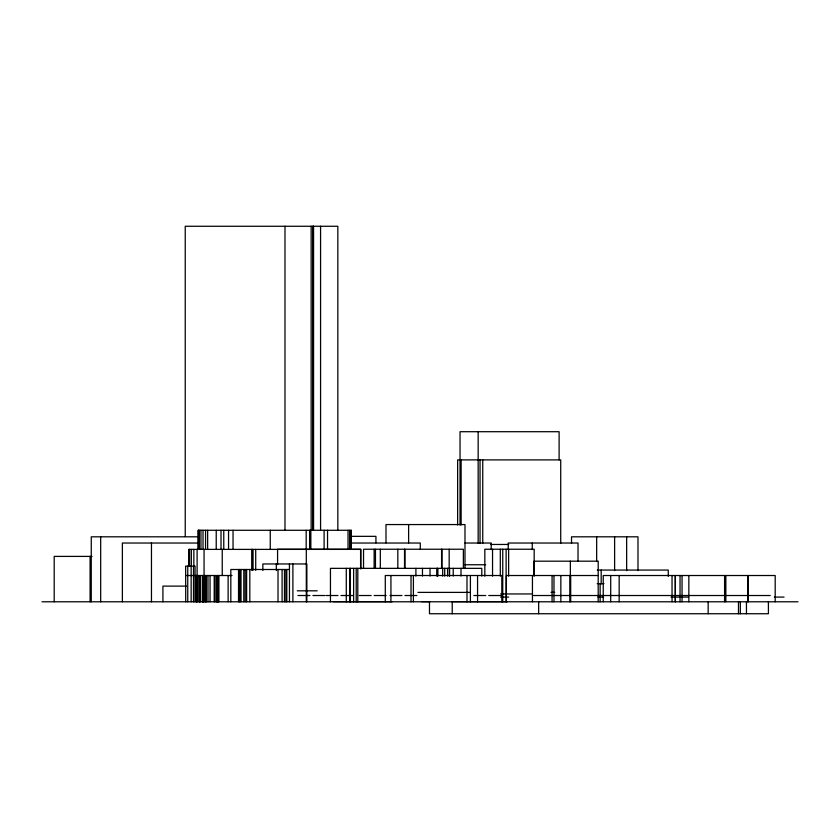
<?xml version="1.0" encoding="UTF-8"?>
<svg xmlns="http://www.w3.org/2000/svg" width="840" height="840" viewBox="0 0 840 840"><rect width="100%" height="100%" fill="white"/><g stroke="black" fill="none" stroke-linecap="round" stroke-linejoin="round"><path stroke-width="1.26" d="M350.395 536.34L375.931 536.34L375.931 542.881M198.933 536.812L91.266 536.812L91.266 601.787M199.07 543.029L122.377 543.029L122.377 601.787M350.794 543.029L420.284 543.029L420.284 549.559M464.961 543.029L491.201 543.029L491.201 549.675M490.539 544.457L508.736 544.457M92.043 556.405L54.201 556.405L54.201 601.787M464.993 564.753L485.604 564.753M289.443 569.499L230.822 569.499L230.822 601.787M597.303 570.066L668.251 570.066L668.251 576.408M185.64 575.526L232.019 575.516M598.196 575.516L506.384 575.516L506.384 601.787M597.23 583.632L603.95 583.632M186.48 586.121L162.918 586.121L162.918 601.787M297.244 590.814L317.184 590.814M417.963 592.389L435.897 592.389M436.096 592.389L470.306 592.389M551.082 592.389L554.726 592.389M500.577 593.953L531.426 593.953M297.98 595.518L309.939 595.518M312.921 595.518L324.881 595.518M326.078 595.518L338.037 595.518M341.019 595.518L352.979 595.518M359.216 595.518L371.175 595.518M374.157 595.518L386.117 595.518M390.012 595.518L401.961 595.518M404.954 595.518L416.903 595.518M473.802 595.518L485.762 595.518M488.744 595.518L500.703 595.518M533.547 595.518L770.259 595.518M500.535 597.093L508.683 597.093M597.954 597.093L603.561 597.093M671.066 597.093L688.59 597.093M774.375 597.093L784.067 597.093M333.239 601.639L392.269 601.639M421.491 601.639L429.639 601.639M452.225 601.639L507.37 601.639M42 601.787L798 601.787M775.194 601.787L775.194 575.516L603.236 575.516L603.236 601.787M768.411 601.787L768.411 613.736L429.481 613.736L429.481 601.787M748.251 575.516L748.251 601.787M747.789 575.516L747.789 601.787M746.456 601.787L746.456 613.736M740.345 601.787L740.345 613.736M738.476 601.787L738.476 613.736M725.844 575.516L725.844 601.787M724.584 575.516L724.584 601.787M708.162 601.787L708.162 613.736M688.852 575.516L688.852 601.787M682.049 575.516L682.049 601.787M680.043 575.516L680.043 601.787M675.381 575.516L675.381 601.787M675.245 575.516L675.245 601.787M672.042 575.516L672.042 601.787M637.99 570.601L637.99 536.812L571.536 536.812L571.536 543.312M626.65 536.812L626.65 570.601M619.164 575.516L619.164 601.787M614.618 536.812L614.618 570.601M610.712 575.516L610.712 601.787M601.178 570.066L601.178 584.021M600.138 583.632L600.138 601.787M598.196 601.787L598.206 561.183L533.967 561.183L533.967 575.589M596.663 536.812L596.663 561.509M578.014 561.309L578.014 543.029L508.231 543.029L508.231 549.559M570.686 575.516L570.686 601.787M570.36 561.183L570.36 575.589M569.803 575.516L569.803 601.787M560.847 575.516L560.847 601.787M560.721 543.207L560.721 459.89L457.643 459.89L457.643 524.99M559.115 459.89L559.115 431.707L460.036 431.707L460.036 524.99M553.98 575.516L553.98 601.787M552.079 575.516L552.079 601.787M538.661 601.787L538.661 613.736M534.177 576.156L534.177 549.234L484.827 549.234L484.827 576.156M532.444 575.516L532.444 601.787M532.256 543.029L532.256 549.559M508.631 549.234L508.631 576.156M506.121 549.234L506.121 601.787M502.74 549.234L502.74 601.787M501.816 601.787L501.816 575.516L385.287 575.516L385.287 601.787M500.304 549.234L500.304 576.156M492.544 549.234L492.544 576.156M482.738 459.89L482.738 543.207M481.782 576.062L481.782 568.344L330.456 568.344L330.456 601.787M480.039 459.89L480.039 543.207M478.159 431.707L478.159 543.207M477.561 575.516L477.561 601.787M470.4 575.516L470.4 601.787M466.988 575.516L466.988 601.787M464.993 568.586L464.993 524.559L385.991 524.559L385.991 542.881M463.376 568.46L463.376 549.234L363.531 549.234L363.531 568.46M461.129 459.89L461.129 524.99M461.003 568.344L461.003 576.062M453.222 568.344L453.222 576.062M452.225 601.787L452.225 613.736M449.6 568.344L449.6 576.062M449.379 568.344L449.379 576.062M449.169 549.234L449.169 568.46M447.584 568.344L447.584 576.062M444.707 568.344L444.707 576.062M442.669 568.344L442.669 576.062M441.935 549.234L441.935 568.46M441.588 549.234L441.588 568.46M437.651 568.344L437.651 576.062M437.608 568.344L437.608 576.062M436.769 568.344L436.769 576.062M430.038 568.344L430.038 576.062M422.468 568.344L422.468 576.062M415.905 568.344L415.905 576.062M413.395 575.516L413.395 601.787M411.022 575.516L411.022 601.787M408.618 524.559L408.618 542.881M404.943 549.234L404.943 568.46M404.534 549.234L404.534 568.46M397.824 549.234L397.824 568.46M390.936 575.516L390.936 601.787M380.32 549.234L380.32 568.46M375.459 549.234L375.459 568.46M374.136 549.234L374.136 568.46M360.843 568.995L360.843 549.392L188.853 549.392L188.853 566.118M360.591 568.46L360.591 549.234L277.578 549.234L277.578 564.617M357.798 568.344L357.798 601.787M356.202 568.344L356.202 601.787M353.63 568.344L353.63 601.787M351.362 549.392L351.362 530.281L198.188 530.281L198.188 549.392M351.183 530.281L351.183 549.392M350.301 568.344L350.301 601.787M349.808 568.344L349.808 601.787M349.65 530.281L349.65 549.392M348.033 530.281L348.033 549.392M346.28 568.344L346.28 601.787M337.838 529.83L337.838 226.265L185.241 226.265L185.241 536.539M327.537 530.281L327.537 549.392M324.104 530.281L324.104 549.392M320.576 226.265L320.576 529.83M313.572 226.265L313.572 529.83M313.362 226.265L313.362 529.83M312.774 226.265L312.774 529.83M311.147 226.265L311.147 529.83M310.842 530.281L310.842 549.392M309.624 530.281L309.624 549.392M306.863 601.787L306.863 563.955L262.847 563.955L262.847 570.486M306.306 549.234L306.306 601.787M306.18 530.281L306.18 549.392M292.897 563.955L292.897 601.787M289.443 563.955L289.443 601.787M286.797 569.499L286.797 601.787M285.936 569.499L285.936 601.787M284.991 226.265L284.991 529.988M284.477 569.499L284.477 601.787M282.093 569.499L282.093 601.787M278.019 569.499L278.019 601.787M276.318 563.955L276.318 570.486M270.26 530.281L270.26 549.392M255.717 549.392L255.717 570.297M252.798 549.392L252.798 570.297M252.63 549.392L252.63 570.297M251.716 549.392L251.716 570.297M249.816 569.499L249.816 601.787M246.624 569.499L246.624 601.787M245.228 569.499L245.228 601.787M243.81 569.499L243.81 601.787M241.017 569.499L241.017 601.787M240.009 569.499L240.009 601.787M239.694 569.499L239.694 601.787M238.529 569.499L238.529 601.787M233.037 530.281L233.037 549.392M228.553 530.281L228.553 549.392M228.123 575.516L228.123 601.787M223.766 530.281L223.766 549.392M222.243 549.392L222.243 575.526M221.015 530.281L221.015 549.392M218.915 575.516L218.915 601.787M218.117 575.526L218.117 601.808M217.875 575.526L217.875 601.808M217.539 575.526L217.539 601.808M216.93 575.526L216.93 601.808M216.562 575.526L216.562 601.808M216.227 530.281L216.227 549.392M215.072 575.526L215.072 601.808M214.221 575.526L214.2 601.808M210.053 575.526L210.053 601.808M207.974 575.526L207.974 601.808M207.648 530.281L207.648 549.392M206.399 575.526L206.346 601.808M205.926 575.526L205.926 601.808M205.559 530.281L205.559 549.392M205.527 575.526L205.527 601.808M204.194 575.526L204.194 601.808M204.067 549.392L204.067 575.526M203.448 575.526L203.448 601.808M203.196 575.526L203.196 601.808M203.028 530.281L203.028 549.392M202.881 575.526L202.871 601.808M202.335 575.526L202.335 601.808M200.959 530.281L200.959 549.392M200.151 575.526L200.151 601.808M199.952 575.526L199.952 601.808M199.532 575.526L199.521 601.808M199.332 530.281L199.332 549.392M199.29 575.526L199.29 601.808M198.66 530.281L198.66 549.392M198.314 530.281L198.314 549.392M197.799 575.526L197.799 601.808M197.106 549.392L197.106 575.526M196.917 575.526L196.917 601.808M196.549 575.526L196.549 601.808M196.34 575.526L196.34 601.808M195.059 601.808L195.059 566.118L185.64 566.118L185.724 601.808M193.851 549.392L193.851 566.118M193.515 566.118L193.515 601.808M191.341 549.392L191.341 566.118M191.142 566.118L191.142 601.808M189.578 549.392L189.578 566.118M189.042 549.392L189.042 566.118M187.751 566.118L187.751 601.808M151.463 543.029L151.463 601.787M100.684 536.812L100.684 601.787M90.09 556.405L90.09 601.787"/></g></svg>
